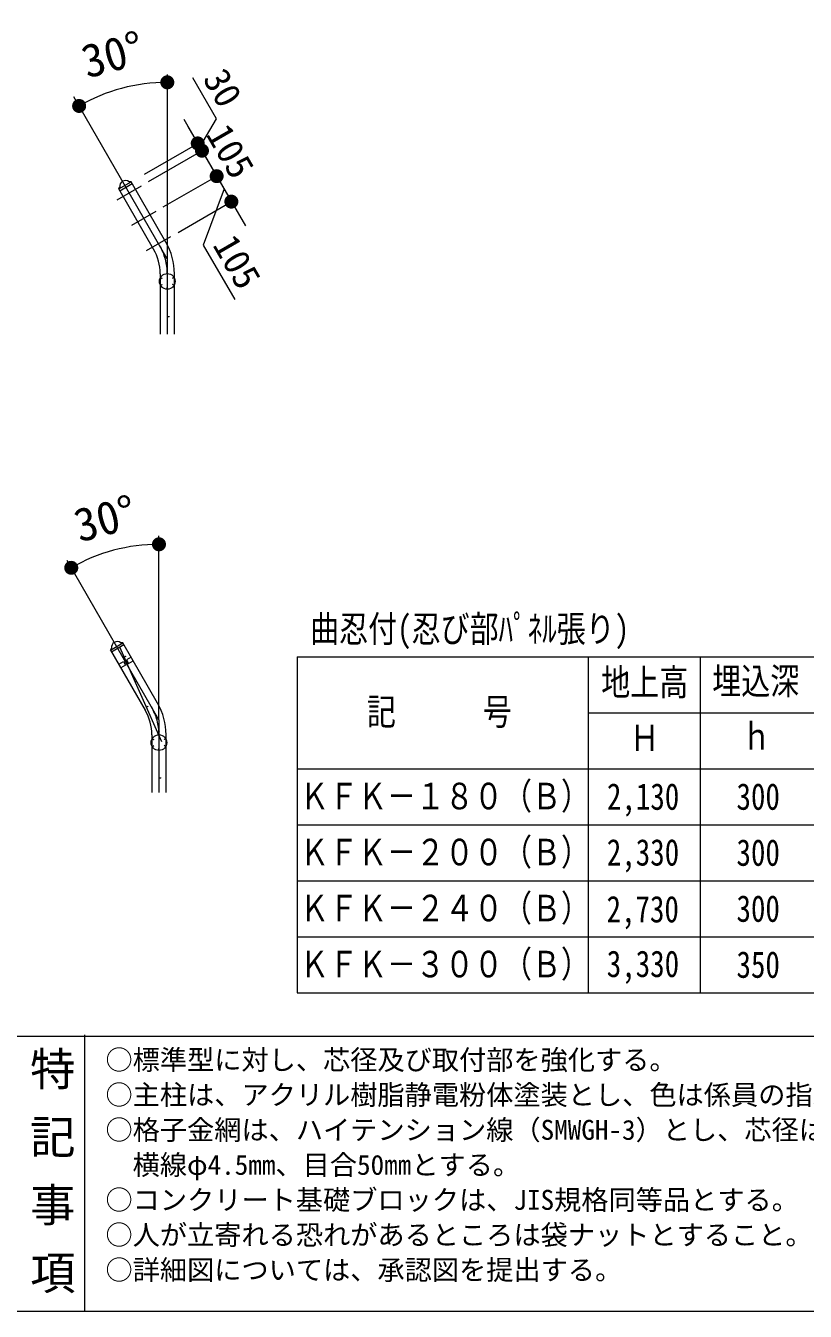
# Model space of a CAD drawing. Units: millimetres at full size, with parts at other scales. Extents: x 265 to 3003, y 4095 to 5961.
# Drawn here: x 1031 to 1588, y 4095 to 5013 of the extents above; entities that cross this region are included whole.
import ezdxf
from ezdxf.enums import TextEntityAlignment as Align

# ---------------------------------------------------------------- set-up
doc = ezdxf.new("R2010")
doc.units = ezdxf.units.MM
doc.header["$LTSCALE"] = 10
doc.linetypes.add('USER1', pattern=[200, 125, -25, 25, -25])
for name, color, linetype, lineweight in [('001', 7, 'Continuous', 13), ('_0-0_', 7, 'Continuous', 13), ('ハッチ', 4, 'Continuous', 13), ('寸法', 3, 'Continuous', 13), ('本体', 7, 'Continuous', 13)]:
    doc.layers.add(name, color=color, linetype=linetype, lineweight=lineweight)
doc.styles.add('@ＭＳ ゴシック', font='')
doc.styles.add('ＭＳ ゴシック', font='')
doc.styles.get('@ＭＳ ゴシック').set_extended_font_data('@MS Gothic')
doc.styles.get('ＭＳ ゴシック').set_extended_font_data('MS Gothic')

# ---------------------------------------------------------------- blocks, each defined once
blk = doc.blocks.new('filled_dot')
at = {"color": 0, "linetype": 'Continuous', "lineweight": -2, "const_width": 1.25}
blk.add_lwpolyline([(-0.625, 0, 1), (0.625, 0, 1)], format="xyb", close=True, dxfattribs=at)

msp = doc.modelspace()

# ---------------------------------------------------------------- linework, layer by layer
at = {"layer": '001'}
for p, q in [((1128.38, 4501.41), (1098.28, 4569.01)), ((1102.16, 4562.75), (1102.41, 4562.2)), ((1101.55, 4562.15), (1102.56, 4562.6)), ((1109.53, 4544.24), (1110.53, 4544.69)), ((1110.13, 4544.84), (1110.38, 4544.3)), ((1117.5, 4526.34), (1118.5, 4526.79)), ((1118.11, 4526.94), (1118.35, 4526.39)), ((1125.47, 4508.43), (1126.47, 4508.88)), ((1126.08, 4509.03), (1126.32, 4508.48))]:
    msp.add_line(p, q, dxfattribs=at)
at = {"layer": '_0-0_', "color": 6}
msp.add_line((264.8, 4291.33), (3002.92, 4291.33), dxfattribs=at)
at = {"layer": '_0-0_'}
msp.add_line((1072.94, 4292.29), (1072.94, 4094.76), dxfattribs=at)
at = {"layer": '_0-0_', "color": 6}
msp.add_lwpolyline([(3002.92, 5906.57), (264.8, 5906.57), (264.8, 4094.76), (3002.92, 4094.76)], close=True, dxfattribs=at)
at = {"layer": 'ハッチ', "linetype": 'USER1'}
for p, q in [((1132.18, 4977.84), (1132.18, 4846.44)), ((1132.18, 4846.44), (1065.45, 4962.01)), ((1132.18, 4846.44), (1132.18, 4792.51)), ((1126.24, 4517.05), (1126.24, 4648.45)), ((1126.24, 4517.17), (1060.59, 4630.88)), ((1126.24, 4517.05), (1126.24, 4465.33))]:
    msp.add_line(p, q, dxfattribs=at)
for centre in [(1092.18, 4835.72), (1086.24, 4506.45)]:
    msp.add_arc(centre, 40, 0, 30, dxfattribs=at)
at = {"layer": '寸法', "color": 1}
for p, q in [((1167.26, 4946.35), (1150.33, 4975.67)), ((1143.94, 4946.06), (1166.94, 4906.23)), ((1146.94, 4940.87), (1177.44, 4888.04)), ((1155.44, 4926.15), (1167.26, 4946.35)), ((1115.83, 4906.74), (1153.94, 4928.74)), ((1118.83, 4901.55), (1156.94, 4923.55)), ((1118.83, 4901.55), (1156.94, 4923.55)), ((1157.44, 4922.68), (1187.94, 4869.85)), ((1129.33, 4883.36), (1167.44, 4905.36)), ((1129.33, 4883.36), (1167.44, 4905.36)), ((1172.69, 4896.27), (1157.85, 4856.18)), ((1139.83, 4865.18), (1177.94, 4887.18)), ((1157.85, 4856.18), (1180.32, 4817.28))]:
    msp.add_line(p, q, dxfattribs=at)
at = {"layer": '寸法'}
for p, q in [((1224.85, 4562.13), (1976.85, 4562.13)), ((1224.85, 4562.13), (1224.85, 4322.13)), ((1432.85, 4562.13), (1432.85, 4322.13)), ((1512.85, 4562.13), (1512.85, 4322.13)), ((1433, 4522.13), (1672.85, 4522.13)), ((1224.85, 4482.13), (1976.85, 4482.13)), ((1224.85, 4442.13), (1976.85, 4442.13)), ((1224.85, 4402.13), (1976.85, 4402.13)), ((1224.85, 4362.13), (1976.85, 4362.13)), ((1224.85, 4322.13), (1976.85, 4322.13))]:
    msp.add_line(p, q, dxfattribs=at)
at = {"layer": '寸法', "color": 1}
for centre, radius in [((1132.18, 4846.44), 125.92), ((1126.24, 4517.17), 125.29)]:
    msp.add_arc(centre, radius, 90, 120, dxfattribs=at)
at = {"layer": '本体'}
for p, q in [((1096.32, 4888.55), (1113.64, 4898.55)), ((1097.58, 4896.2), (1106.38, 4901.28)), ((1097.58, 4896.2), (1098.24, 4897.51)), ((1122.42, 4853.18), (1097.58, 4896.2)), ((1098.28, 4894.99), (1107.08, 4900.07)), ((1106.38, 4901.28), (1104.91, 4901.36)), ((1131.22, 4858.26), (1106.38, 4901.28)), ((1106.82, 4870.36), (1124.14, 4880.36)), ((1117.32, 4852.18), (1134.64, 4862.18)), ((1127.1, 4835.72), (1127.1, 4792.51)), ((1127.1, 4834.04), (1128.06, 4834.04)), ((1127.5, 4832.94), (1128.45, 4832.39)), ((1128.04, 4832.28), (1128.34, 4832.8)), ((1132.48, 4834.84), (1131.88, 4834.84)), ((1132.18, 4835.64), (1132.18, 4834.54)), ((1136.85, 4832.94), (1135.9, 4832.39)), ((1136.31, 4832.28), (1136.01, 4832.8)), ((1136.29, 4834.04), (1137.26, 4834.04)), ((1137.26, 4792.51), (1137.26, 4835.72)), ((1127.1, 4826.44), (1128.06, 4826.44)), ((1127.5, 4827.54), (1128.45, 4828.09)), ((1128.04, 4828.2), (1128.34, 4827.68)), ((1132.48, 4825.64), (1131.88, 4825.64)), ((1132.18, 4824.84), (1132.18, 4825.94)), ((1136.85, 4827.54), (1135.9, 4828.09)), ((1136.31, 4828.2), (1136.01, 4827.68)), ((1136.29, 4826.44), (1137.26, 4826.44)), ((1132.38, 4805.1), (1133.48, 4805.1)), ((1133.18, 4805.4), (1133.18, 4804.8)), ((1091.64, 4566.94), (1100.44, 4572.02)), ((1100.44, 4572.02), (1098.98, 4572.1)), ((1125.28, 4528.99), (1100.44, 4572.02)), ((1091.64, 4566.94), (1092.31, 4568.25)), ((1091.64, 4566.94), (1116.49, 4523.91)), ((1092.34, 4565.73), (1101.14, 4570.81)), ((1097.49, 4556.82), (1100.85, 4558.76)), ((1102.35, 4556.16), (1098.99, 4554.22)), ((1100.85, 4558.76), (1102.35, 4556.16)), ((1106.29, 4561.9), (1102.93, 4559.96)), ((1102.93, 4559.96), (1104.43, 4557.36)), ((1104.43, 4557.36), (1107.79, 4559.3)), ((1121.16, 4506.34), (1121.16, 4465.33)), ((1121.16, 4504.65), (1122.13, 4504.65)), ((1121.57, 4503.55), (1122.52, 4503)), ((1121.57, 4498.15), (1122.52, 4498.7)), ((1122.11, 4502.89), (1122.41, 4503.41)), ((1122.11, 4498.81), (1122.41, 4498.29)), ((1126.54, 4505.45), (1125.94, 4505.45)), ((1126.24, 4506.25), (1126.24, 4505.15)), ((1130.92, 4503.55), (1129.97, 4503)), ((1130.92, 4498.15), (1129.97, 4498.7)), ((1130.38, 4502.89), (1130.08, 4503.41)), ((1130.38, 4498.81), (1130.08, 4498.29)), ((1130.36, 4504.65), (1131.32, 4504.65)), ((1131.32, 4465.33), (1131.32, 4506.34)), ((1121.16, 4497.05), (1122.13, 4497.05)), ((1126.54, 4496.25), (1125.94, 4496.25)), ((1126.24, 4495.45), (1126.24, 4496.55)), ((1130.36, 4497.05), (1131.32, 4497.05)), ((1126.44, 4475.72), (1127.54, 4475.72)), ((1127.24, 4476.02), (1127.24, 4475.42))]:
    msp.add_line(p, q, dxfattribs=at)
for centre in [(1132.18, 4830.24), (1126.24, 4500.85)]:
    msp.add_circle(centre, 5.6, dxfattribs=at)
for centre, radius, start, end in [((1102.35, 4898.09), 4.15, 51.93574, 188.06426), ((1092.18, 4835.72), 45.08, 0, 30), ((1092.18, 4835.72), 34.92, 0, 30), ((1096.42, 4568.83), 4.15, 51.93574, 188.06426), ((1086.24, 4506.45), 45.08, 0, 30), ((1086.24, 4506.45), 34.92, 0, 30)]:
    msp.add_arc(centre, radius, start, end, dxfattribs=at)

# ---------------------------------------------------------------- block references
at = {"layer": '寸法', "color": 1, "xscale": 4, "yscale": 4}
for p, rotation in [((1132.18, 4972.36), 186.8), ((1069.22, 4955.49), 23.2), ((1153.94, 4928.74), 120), ((1156.94, 4923.55), 300), ((1156.94, 4923.55), 120), ((1167.44, 4905.36), 300), ((1167.44, 4905.36), 120), ((1177.94, 4887.18), 300), ((1126.24, 4642.46), 186.9), ((1063.6, 4625.67), 23.1)]:
    msp.add_blockref('filled_dot', p, dxfattribs=dict(at, rotation=rotation))

# ---------------------------------------------------------------- texts
at = {"layer": '_0-0_', "style": '@ＭＳ ゴシック'}
msp.add_text('特 記 事 項', height=23.74, rotation=270, dxfattribs=at).set_placement((1049.96, 4195.36), align=Align.MIDDLE_CENTER)
at = {"layer": '寸法', "color": 1, "style": 'ＭＳ ゴシック'}
for s, height, rotation, p in [('30°', 23.74, 15, (1093.11, 4992.24)), ('30', 18.99, 300, (1171.79, 4968.51)), ('105', 18.99, 300, (1177.34, 4923.2)), ('105', 18.99, 300, (1182.08, 4844.23)), ('30°', 23.74, 15, (1087.73, 4660.9))]:
    msp.add_text(s, height=height, rotation=rotation, dxfattribs=at).set_placement(p, align=Align.MIDDLE_CENTER)
at = {"layer": '寸法', "style": 'ＭＳ ゴシック', "width": 0.8}
for s, p in [('曲忍付(忍び部ﾊﾟﾈﾙ張り)', (1348.1, 4582.13)), ('ＫＦＫ－１８０（Ｂ）', (1330.46, 4462.7)), ('ＫＦＫ－２００（Ｂ）', (1330.46, 4422.7)), ('ＫＦＫ－２４０（Ｂ）', (1330.46, 4382.7)), ('ＫＦＫ－３００（Ｂ）', (1330.46, 4342.7))]:
    msp.add_text(s, height=18.99, dxfattribs=at).set_placement(p, align=Align.MIDDLE_CENTER)
for s, p in [('地上高', (1442.1, 4528.78)), ('埋込深', (1521.35, 4529.63)), ('記\u3000\u3000\u3000号', (1274.68, 4507.76)), ('Ｈ', (1462.66, 4489.05)), ('ｈ', (1542.63, 4490.1)), ('2,130', (1446.16, 4447.18)), ('300', (1538.68, 4447.18)), ('2,330', (1446.07, 4407.33)), ('300', (1538.68, 4407.18)), ('2,730', (1445.88, 4366.75)), ('300', (1538.68, 4367.18)), ('3,330', (1446.04, 4327.73)), ('350', (1538.68, 4327.18))]:
    msp.add_text(s, height=18.99, dxfattribs=at).set_placement(p, align=Align.BOTTOM_LEFT)
at = {"layer": '本体', "style": 'ＭＳ ゴシック'}
for s, p in [('○標準型に対し、芯径及び取付部を強化する。', (1088.03, 4281.45)), ('○主柱は、アクリル樹脂静電粉体塗装とし、色は係員の指示による。', (1088.03, 4256.45)), ('○格子金網は、ハイテンション線（SMWGH-3）とし、芯径は縦線φ4.5mm、 ', (1088.03, 4231.45)), ('  横線φ4.5mm、目合50㎜とする。', (1088.03, 4206.45)), ('○コンクリート基礎ブロックは、JIS規格同等品とする。', (1088.03, 4181.45)), ('○人が立寄れる恐れがあるところは袋ナットとすること。（H=2.0程度まで）', (1088.03, 4156.45)), ('○詳細図については、承認図を提出する。', (1088.03, 4131.45))]:
    msp.add_text(s, height=14.24, dxfattribs=at).set_placement(p, align=Align.TOP_LEFT)

doc.saveas('drawing.dxf')
